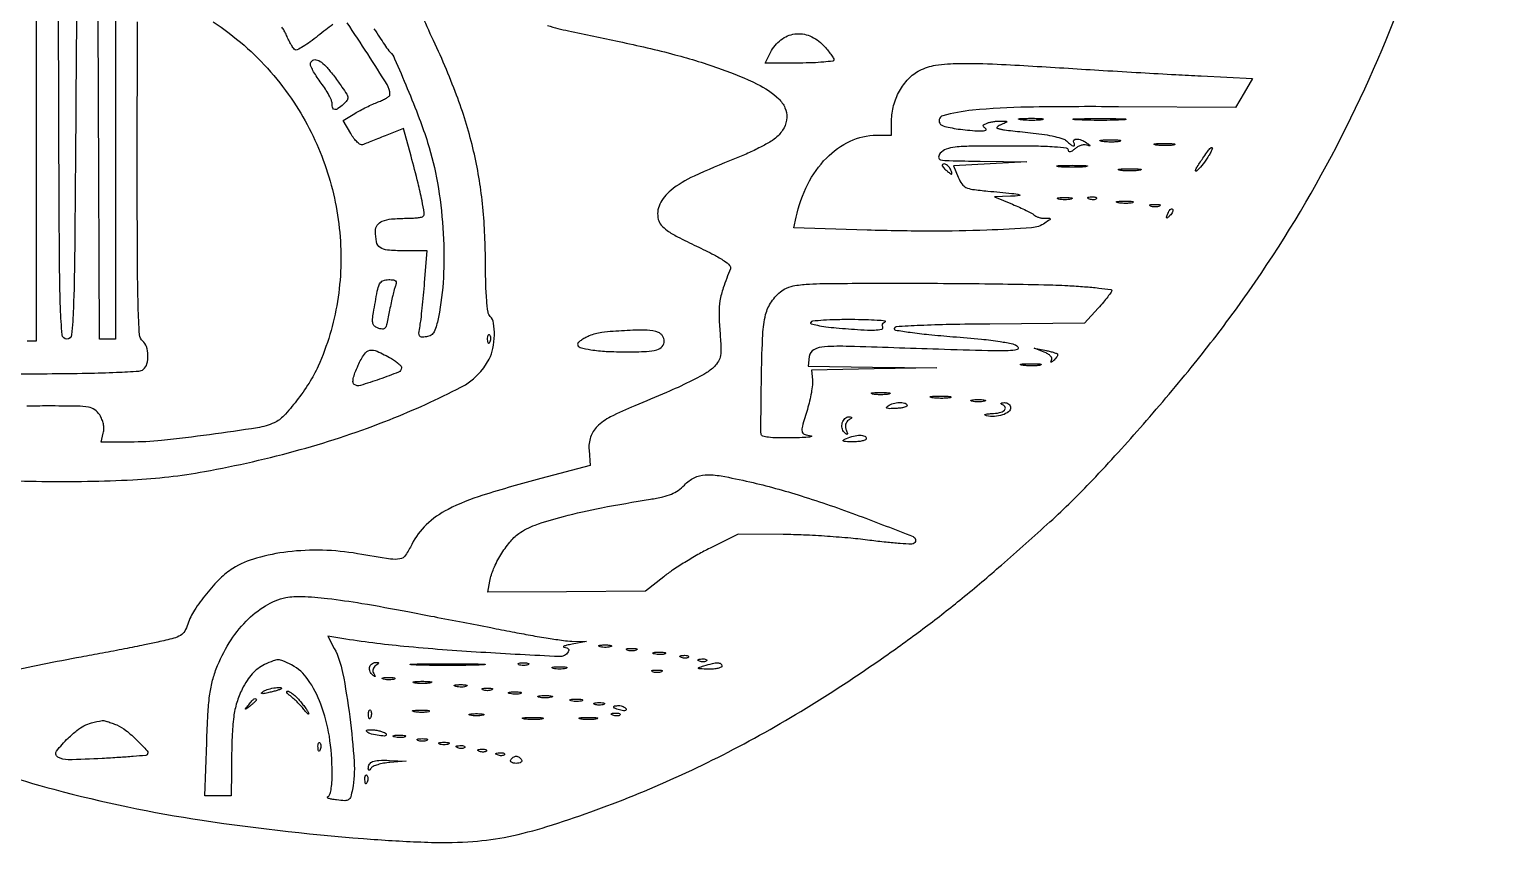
# Model space of a CAD drawing. Extents: x 110 to 904, y 124 to 925.
# Drawn here: x 500.1 to 904.5, y 123.6 to 355.4 of the extents above; entities that cross this region are included whole.
import ezdxf

# ---------------------------------------------------------------- set-up
doc = ezdxf.new("R2010")
doc.units = 0

msp = doc.modelspace()

# ---------------------------------------------------------------- linework, layer by layer
for points in [[(486.890229, 518.986716, -0.000161), (487.016943, 614.68192, -0.000268), (487.192998, 695.313008, -0.000004), (487.392619, 768.47668, -0.198201)], [(523.742409, 769.272477, -0.000007), (523.894203, 696.025807, -0.000343)], [(513.5, 402.5), (513, 336, -0.000403), (512.635962, 292.274538, -0.007111), (512.305451, 278.125, -0.013874), (511.819907, 270.702448, -0.38721), (510.5, 269.5, -0.387958), (509.184215, 270.701828, -0.014103), (508.72528, 278.063392, -0.007142), (508.447227, 292.124334, -0.000402), (508.242862, 335.75), (507.985724, 402)], [(475.844552, 154.927104, 0.026538), (506.905009, 144.806285, 0.028279), (548.017173, 136.241542, 0.019043), (595.682195, 130.940205, 0.010307), (611.522154, 130.114641, 0.026398), (622.998395, 130.359394, 0.032443), (632.910756, 131.745864, 0.024885), (643.5, 134.490341, 0.020257), (667.605802, 143.122426, 0.020512), (690.831302, 153.644871, 0.019833), (713.823169, 166.387251, 0.016485), (737.232251, 181.680659, 0.008142), (748.399772, 189.788033, 0.009945), (758.564491, 197.74426, 0.008698), (769.428921, 206.921376, 0.00433), (782.885656, 218.902618, 0.019487), (794.660844, 230.437477, 0.00957), (808.773745, 245.968425, 0.009468), (822.869028, 262.719129, 0.013373), (834.730436, 278.19818, 0.033179), (859.4569, 317.57036, 0.030997), (879.390715, 360.754359, 0.030793)], [(477.981428, 231.314121, 0.016142), (503.547229, 230.112689, 0.016156), (528.788668, 230.55777, 0.0322), (548.632232, 232.836169, 0.02314), (575.146063, 238.903585, 0.026269), (599.862012, 247.19753, 0.024991), (619.698642, 256.205372, 0.155566), (627.4987, 263.997486, 0.069315), (628.543354, 266.961608, 0.044411), (628.950681, 270.594093, 0.044482), (628.729413, 273.941752, 0.158942), (627.769769, 275.830231, -0.163508), (627.180869, 277.015122, -0.01431), (626.812432, 280.397991, -0.013836), (626.559484, 285.239694, -0.004713), (626.453161, 292.280231, 0.026194), (625.538888, 308.011903, 0.032071), (622.981581, 322.51384, 0.03057), (618.466953, 337.119305, 0.020566), (611.633059, 353.191655, -0.01478), (608.318131, 360.744073, -0.045528)], [(489.723472, 259.910352, 0.001512), (505.007111, 259.948211, 0.002902), (516.082839, 260.073436, 0.007124), (524.221027, 260.328712, 0.004089), (530.430332, 260.662993, 0.159011), (531.700511, 261.166409, 0.155797), (532.675359, 262.690784, 0.071483), (532.954068, 265.059337, 0.070849), (532.552856, 267.438674, 0.14336), (531.5, 269, -0.207634), (530.612752, 270.752643, -0.007239), (530.264185, 278.546043, -0.006678), (530.047811, 291.375192, -0.000877), (530, 318.622445, -0.001003), (530.077751, 357.372875, -0.060564)], [(643.7008, 356.388108, 0.020269), (649.471145, 354.90134, 0.001998), (663.5, 351.945756, -0.013341), (678.981335, 348.315583, -0.021971), (691.819814, 344.330938, -0.025612), (701.739992, 340.182411, -0.077694), (707.75, 336.049728, -0.099821), (709.456294, 333.630917, -0.116231), (709.96989, 330.87047, -0.110544), (709.200406, 328.064649, -0.083717), (707.25, 325.524961, -0.054955), (705.622435, 324.315575, -0.013119), (702.664062, 322.687822, -0.013329), (699.147229, 320.988481, -0.012827), (695.5, 319.455863, 0.015262), (684.268199, 314.671619, 0.059418), (677.846276, 310.717516, 0.113952), (674.784299, 306.878539, 0.174813), (674.363057, 302.689601, 0.116208), (675.184828, 301.100597, 0.062993), (676.823729, 299.615165, 0.03394), (679.710046, 297.874635, 0.007166), (684.983516, 295.258895, -0.006961), (689.817771, 292.863476, -0.029007), (692.618786, 291.214896, -0.05024), (694.138012, 289.960097, -0.298779), (694.332, 289, 0.012127), (692.362663, 283.720883, 0.041341), (691.455158, 280.169251, 0.045305), (691.186629, 276.687927, 0.016776), (691.418433, 271.771597, -0.007563), (691.717638, 267.212769, -0.050321), (691.603632, 264.941188, -0.094445), (691.059615, 263.398545, -0.064597), (689.922847, 261.922847, -0.066236), (687.504311, 260.072333, -0.015591), (683.001223, 257.672399, -0.012482), (676.647538, 254.731363, -0.005026), (667.8323, 251.019871, 0.019821), (661.142978, 247.967462, 0.075669), (657.418977, 245.315735, 0.121961), (655.601782, 242.405939, 0.098996), (655.166877, 238.742861), (655.5, 234.544296), (641.790982, 230.9094, 0.010935), (625.72229, 226.270461, 0.042389), (616.132796, 222.354969, 0.070285), (610.078619, 218.099066, 0.091983), (606.078216, 212.661573, -0.038157), (604.319286, 209.63962, -0.202019), (602.739989, 208.630169, -0.081125), (600.180764, 208.609284, -0.003327), (591.066341, 210.083807, 0.035104), (581.340639, 211.028828, 0.036283), (571.686762, 210.585874, 0.038997), (563.051393, 208.868263, 0.069933), (556.444692, 205.965818, 0.057217), (552.972139, 203.226615, 0.027277), (549.155846, 198.996913, 0.02721), (545.853161, 194.420393, 0.063067), (544.034319, 190.603987, -0.050532), (543.133939, 188.586449, -0.127813), (542.018352, 187.447368, -0.072327), (540.10722, 186.64573, -0.008941), (535.702056, 185.591582, -0.004475), (531.997248, 184.809479, -0.00145), (526.503104, 183.717477, -0.001445), (520.388148, 182.538851, -0.001625), (514.5, 181.441392, 0.00944), (493.097064, 177.105026, 0.032478)], [(551.067712, 357.413123, -0.032864), (559.590625, 350.917644, -0.033996), (566.949835, 343.566004, -0.032815), (573.339583, 335.201412, -0.061977), (581.966906, 317.916121, -0.061861), (586.10201, 299.032648, -0.06264), (585.469412, 279.930508, -0.066618), (580.094089, 262, -0.034973), (577.592031, 257.356403, -0.023923), (574.149298, 252.451242, -0.022489), (570.59064, 248.267008, -0.097187), (567.961183, 246.360765, -0.069985), (563.303908, 244.951822, -0.005124), (550.036447, 243.030944, -0.007552), (536.744317, 241.449337, -0.025838), (528.054813, 241), (519.961896, 241), (520.591184, 243.507285, 0.060067), (520.745035, 244.722682, 0.051067), (520.620848, 246.010709, 0.049061), (520.228274, 247.297056, 0.046481), (519.587184, 248.507285, 0.093033), (518.202147, 249.94836, 0.112573), (516.475362, 250.669269, 0.039795), (513.42695, 250.949714, 0.003048), (505.176947, 251, 0.005993), (499.419627, 250.930986, 0.015419)], [(584.220252, 356.641426, 0.01203), (582.222714, 355.209901, 0.008649), (580.059902, 353.520329, -0.013532), (577.909108, 351.873705, -0.020659), (575.949952, 350.575995, -0.016186), (574.313867, 349.657935, -0.26403), (573.707868, 349.680547, -0.104407), (573.270347, 350.097754, -0.017444), (572.644271, 351.082702, -0.018457), (571.98138, 352.312366, -0.015435), (571.367702, 353.66239, 0.029993), (570.731577, 354.960174, 0.054977), (570.042712, 355.913838, 0.081036)], [(595.586789, 355.5, 0.002322), (597.123076, 353.164832, 0.003353), (598.50481, 351.115625, 0.001756), (599.692164, 349.392938, 0.054025), (600.033287, 349, -0.103907), (601.318648, 347.183465, -0.00342), (604.81182, 338.96469, -0.007301), (608.149147, 330.619967, -0.015164), (610.457558, 324, -0.033521), (613.171248, 312.82267, -0.025582), (614.67886, 300.320413, -0.025819), (614.892793, 287.90418, -0.037346), (613.698898, 277, -0.010088), (612.942292, 273.340657, -0.064664), (612.289236, 271.56928, -0.133879), (611.424023, 270.637803, -0.104205), (610.119444, 270.16392, -0.037801), (608.762685, 270.075333, -0.262497), (608.207448, 270.396031, -0.164978), (608.046622, 271.163372, -0.01434), (608.347115, 273.16392, 0.014743), (608.621134, 274.998282, 0.003441), (608.968642, 278.090339, 0.003546), (609.31894, 281.655397, 0.003472), (609.621269, 285.25), (610.296042, 294), (603.75501, 294, -0.019211), (599.299966, 294.171238, -0.135076), (597.276184, 294.89936, -0.19409), (596.289642, 296.426735, -0.047556), (596, 299.465156, -0.153893), (596.515148, 301.099241, -0.143656), (597.886677, 302.196278, -0.07656), (600.411681, 302.804768, -0.02008), (604.583333, 302.986345, 0.01244), (606.187397, 303.031628, 0.016958), (607.628543, 303.157344, 0.013835), (608.801095, 303.332872, 0.153472), (609.21596, 303.549294, 0.239926), (609.513974, 304.465588, 0.010537), (608.903228, 307.86869, 0.012059), (607.798738, 312.744418, 0.003511), (605.864523, 320.197781), (603.80908, 327.895562), (598.65454, 325.842071, 0.00008), (596.598944, 325.02277, 0.0001), (594.685737, 324.259423, 0.000081), (593.078985, 323.617674, 0.000747), (592.382012, 323.337959, -0.246696), (591.813465, 323.395341, -0.046376), (590.97157, 324.071991, -0.040046), (590.041493, 325.130179, -0.026997), (589.15045, 326.46958), (587.036875, 330.051822), (590.268437, 332.035969, -0.014573), (591.741804, 332.882499, -0.009216), (593.505416, 333.787079, -0.009254), (595.272552, 334.612514, -0.016817), (596.75, 335.210946, 0.021952), (597.994865, 335.730113, 0.031254), (599.045313, 336.306021, 0.031982), (599.809047, 336.860453, 0.223337), (600, 337.26663, 0.138633), (599.224414, 340.010138, 0.006038), (593.852861, 348.519266, 0.004094), (588.14811, 357.163093, 0.25919)]]:
    msp.add_lwpolyline(points, format="xyb")
for points in [[(524.031732, 519.383904), (523.997941, 269.5), (521.74897, 269.5), (519.5, 269.5), (519.242891, 336.315736), (518.985782, 403.131473)], [(502, 402), (502, 335.5), (502, 269), (499.5, 269)]]:
    msp.add_lwpolyline(points)
for points in [[(720.09879, 350.894245, -0.0133), (721.209903, 349.6395, -0.017666), (722.14777, 348.438121, -0.015077), (722.851566, 347.403524, -0.142759), (723, 346.894245, -0.377593), (722.685617, 346.5373, -0.008257), (720.201831, 346.262684, -0.014596), (717.126649, 346.064329, -0.008806), (713.47432, 346), (703.94864, 346), (705.474298, 348.950298, -0.107211), (708.355928, 352.435683, -0.134346), (712.205595, 354.05986, -0.133601), (716.36231, 353.501701, -0.10547)], [(582.593666, 344.75, -0.01), (583.492914, 343.665165, -0.004788), (584.606169, 342.238295, -0.004744), (585.740385, 340.725974, -0.006747), (586.717263, 339.35909, -0.012097), (588.023823, 337.377068, -0.119039), (588.337694, 336.435176, -0.191195), (588.102802, 335.656946, -0.04109), (587.120543, 334.60909, -0.024379), (585.600614, 333.362754, -0.172376), (584.70148, 333.087897, -0.319486), (584.162988, 333.508591, -0.068413), (583.97218, 334.75, 0.096611), (583.7772, 335.671478, 0.021233), (583.079454, 337.139828, 0.021339), (582.111959, 338.795876, 0.019085), (580.97218, 340.428139, -0.014878), (579.834179, 342.029001, -0.018274), (578.873078, 343.590684, -0.016926), (578.167613, 344.941484, -0.112331), (578, 345.678139, -0.222241), (578.456604, 346.654672, -0.227668), (579.491538, 346.917107, -0.112439), (581.012284, 346.231953, -0.052906)], [(788, 344.553244, 0.000856), (797.659975, 343.951752, 0.000682), (808.083929, 343.334882, 0.000689), (817.74155, 342.78994, 0.001738), (824.775079, 342.427307), (839.050157, 341.74105), (836.674272, 337.717959), (834.298387, 333.694869), (801.899194, 333.8938, 0.005167), (776.708756, 333.788172, 0.021073), (761.427309, 332.921304, 0.042878), (753.221745, 331.389888, 0.57455), (752.593778, 329.006222, 0.130389), (753.316326, 328.586662, 0.014384), (755.192149, 328.13159, 0.016772), (757.49867, 327.722127, 0.012826), (760.043778, 327.424268, 0.008362), (762.77539, 327.221408, 0.031641), (764.488331, 327.231441, 0.120632), (765.155121, 327.44446, 0.538852), (765.166154, 327.778882, -0.036903), (764.537829, 328.296472, -0.25926), (764.4246, 328.661717, -0.224465), (764.672141, 328.988461, -0.028616), (765.497942, 329.360837, -0.036147), (766.291208, 329.601143, -0.018646), (767.311208, 329.791599, -0.018435), (768.379964, 329.910118, -0.026502), (769.331787, 329.929715, -0.003243), (770.790016, 329.872975, -0.349924), (770.929091, 329.751343, -0.345627), (770.842144, 329.586972, -0.003209), (769.5, 329, 0.020451), (768.781723, 328.655904, 0.053355), (768.307812, 328.335663, 0.155025), (768.159253, 328.099927, 0.414214), (768.25, 327.945285, 0.001574), (768.591433, 327.857529, 0.000927), (769, 327.754694, 0.000927), (769.408588, 327.653464, 0.001586), (769.75, 327.570696, 0.029655), (770.292677, 327.474536, 0.000904), (772.560752, 327.214217, 0.001781), (775.2356, 326.921753, 0.00123), (778.265328, 326.60894, -0.014346), (781.395174, 326.202577, -0.019254), (784.20033, 325.644728, -0.018356), (786.449436, 325.018599, -0.119863), (787.443899, 324.413244, 0.032695), (788.559816, 323.434448, 0.114578), (789.424851, 323.04138, 0.489528), (789.71984, 323.296025, 0.126105), (789.5, 324, -0.322564), (789.545515, 324.644716, -0.229503), (790.229618, 324.954388, -0.08878), (791.592949, 324.673458, -0.058877), (793, 323.908556, -0.002789), (793.924278, 323.247132, -0.240506), (794, 323.098815, -0.495844), (793.911619, 323.031605, -0.004579), (793, 323.293381, 0.101682), (792.298552, 323.353941, 0.051035), (791.426562, 323.160295, 0.047698), (790.530625, 322.764662, 0.051416), (789.75, 322.214525, -0.026335), (788.99963, 321.627355, -0.101151), (788.458774, 321.39247, -0.261719), (788.139773, 321.4925, -0.191018), (788, 321.845012, 0.380558), (787.48885, 322.419332, 0.011951), (784.103854, 322.732859, 0.013441), (779.083041, 322.941736, 0.003675), (771.154988, 323, 0.002542), (760.964882, 322.948185, 0.024163), (756.61443, 322.693455, 0.061624), (754.154716, 322.117802, 0.121149), (752.5, 321, 0.171321), (752.039481, 319.899174, 0.374202), (752.558728, 319.229128, 0.043275), (754.962507, 318.96636, 0.001805), (763.595012, 318.804254), (776.5, 318.608508), (766.331598, 318.054254), (756.163196, 317.5), (757.496003, 314.33876, 0.049737), (758.499201, 312.495357, 0.135123), (759.622418, 311.540807, 0.076563), (761.45327, 311.008482, 0.009111), (765.664405, 310.535267, -0.001723), (772.362865, 309.882608, -0.03125), (774.48322, 309.53378, -0.843122), (774.468798, 309.275187, -0.017941), (772, 309.081651), (767.5, 308.890937), (772.5, 306.875499, -0.008624), (774.484053, 306.035689, -0.010503), (776.310313, 305.178899, -0.009169), (777.810892, 304.401478, -0.069721), (778.45, 303.93003, 0.081183), (778.957833, 303.573001, 0.036899), (779.715049, 303.273196, 0.035284), (780.57846, 303.068582, 0.04056), (781.422506, 303, -0.006494), (782.775108, 302.982431, -0.395923), (782.932977, 302.826273, -0.252684), (782.811633, 302.580203, -0.003896), (781.472506, 301.64454, -0.134397), (777.80815, 300.369412, -0.007142), (765.355404, 299.703798, -0.010505), (750.040701, 299.426456, -0.006675), (732.20539, 299.716349), (711.910779, 300.317295), (712.557749, 303.26293, -0.061367), (715.783243, 312.416657, -0.078507), (720.955827, 319.691937, -0.088993), (727.522212, 324.36516, -0.110701), (734.815724, 326), (739, 326), (739, 330.039838, -0.06623), (739.556232, 334.220689, -0.061268), (741.190148, 338.230756, -0.063196), (743.68266, 341.609946, -0.080998), (746.761021, 343.937568, -0.085966), (751.195625, 345.378938, -0.031966), (757.754712, 345.897117, -0.016785), (768.240026, 345.701656, -0.002923)], [(780.767909, 330.285474, -0.024559), (779.487453, 330.154945, -0.012695), (777.878422, 330.111345, -0.01259), (776.218327, 330.150328, -0.018638), (774.767909, 330.275269, -0.069146), (774.205163, 330.425738, -0.756877), (774.222448, 330.564056, -0.031761), (775.352754, 330.662864, -0.005499), (777.5, 330.690131, -0.005888), (779.655786, 330.668409, -0.025342), (780.934948, 330.575472, -0.556092), (781.000181, 330.434198, -0.212532)], [(803.291588, 330.260682, -0.009156), (800.425385, 330.14988, -0.005021), (796.911868, 330.11374, -0.005002), (793.342947, 330.148573, -0.00796), (790.291588, 330.257502, -0.039068), (789.304715, 330.386221, -0.875674), (789.313779, 330.506173, -0.011964), (791.842228, 330.589703, -0.002213), (796.5, 330.61146, -0.002293), (801.166435, 330.591202, -0.010669), (803.857529, 330.509731, -0.808064), (803.877154, 330.38806, -0.078783)], [(802.26375, 324.296069, -0.031163), (801.209518, 324.160023, -0.015827), (799.872547, 324.114038, -0.015659), (798.485188, 324.153707, -0.022548), (797.26375, 324.282419, -0.075924), (796.761725, 324.438612, -0.720633), (796.780601, 324.581582, -0.040183), (797.711719, 324.684722, -0.006817), (799.5, 324.713986, -0.00738), (801.29708, 324.692368, -0.030832), (802.374351, 324.596853, -0.49082), (802.455688, 324.450815, -0.248898)], [(817.26375, 323.296069, -0.031163), (816.209518, 323.160023, -0.015827), (814.872547, 323.114038, -0.015659), (813.485188, 323.153707, -0.022548), (812.26375, 323.282419, -0.075924), (811.761725, 323.438612, -0.720633), (811.780601, 323.581582, -0.040183), (812.711719, 323.684722, -0.006817), (814.5, 323.713986, -0.00738), (816.29708, 323.692368, -0.030832), (817.374351, 323.596853, -0.49082), (817.455688, 323.450815, -0.248898)], [(826.040997, 319.057575, -0.017616), (824.600071, 317.177799, -0.056612), (823.468062, 316.083503, -0.730513), (823.233815, 316.245994, -0.06726), (823.70031, 317.258311, -0.00482), (825.478054, 319.996911, -0.019934), (826.632966, 321.596725, -0.027978), (827.436143, 322.510484, -0.416669), (827.821236, 322.512097, -0.306844), (827.878169, 322.215987, -0.017587), (827.462032, 321.333591, -0.021904), (826.846813, 320.258198, -0.013834)], [(753, 317.622445, 0.172995), (753.07509, 317.411909, 0.015689), (753.44735, 316.984529, 0.018888), (753.939562, 316.492636, 0.013646), (754.522892, 315.981001, 0.008807), (755.382614, 315.292701, 0.27071), (755.644403, 315.258808, 0.389672), (755.735322, 315.458284, 0.012731), (755.415903, 316.358556, 0.091143), (754.856754, 317.274265, 0.089947), (754.00624, 317.936277, 0.178047), (753.321922, 318.025462, 0.350363)], [(792.75, 317.271532, -0.016375), (791.042668, 317.149287, -0.009683), (789, 317.109723, -0.009683), (786.957332, 317.149287, -0.016375), (785.25, 317.271532, -0.095407), (784.778855, 317.41442, -0.741699), (784.804688, 317.548567, -0.021699), (786.311593, 317.640349, -0.00436), (789, 317.663794, -0.00436), (791.688407, 317.640349, -0.021699), (793.195312, 317.548567, -0.741699), (793.221145, 317.41442, -0.095407)], [(807.75, 316.283746, -0.023547), (806.497782, 316.153981, -0.014044), (805, 316.111902, -0.014044), (803.502218, 316.153981, -0.023547), (802.25, 316.283746, -0.124239), (801.887591, 316.435926, -0.664672), (801.923437, 316.577962, -0.03126), (803.02938, 316.675363, -0.006336), (805, 316.700336, -0.006336), (806.97062, 316.675363, -0.03126), (808.076563, 316.577962, -0.664672), (808.112409, 316.435926, -0.124239)], [(788.75, 308.310674, -0.039571), (787.952734, 308.168469, -0.024357), (787, 308.122029, -0.024357), (786.047266, 308.168469, -0.039571), (785.25, 308.310674, -0.161593), (784.99086, 308.478988, -0.542911), (785.042188, 308.633659, -0.052887), (785.748017, 308.740287, -0.011065), (787, 308.767997, -0.011065), (788.251983, 308.740287, -0.052887), (788.957812, 308.633659, -0.542911), (789.00914, 308.478988, -0.161593)], [(795.729167, 308.395833, -0.126455), (795.402231, 308.202593, -0.060344), (794.916927, 308.123424, -0.05415), (794.359369, 308.160852, -0.051402), (793.8125, 308.316886, -0.054073), (793.395823, 308.538436, -0.470617), (793.37858, 308.720685, -0.168741), (793.670344, 308.862007, -0.018894), (794.416667, 308.921053, -0.028489), (795.112848, 308.910055, -0.077125), (795.592839, 308.799335, -0.208169), (795.77538, 308.614691, -0.296942)], [(805.761659, 307.31292, -0.041951), (804.934218, 307.169017, -0.020826), (803.869594, 307.119272, -0.020511), (802.754739, 307.159391, -0.028254), (801.761659, 307.292739, -0.082665), (801.319562, 307.45659, -0.67161), (801.339362, 307.605813, -0.053901), (802.071102, 307.715166, -0.008901), (803.5, 307.747817, -0.009782), (804.938425, 307.726931, -0.038992), (805.814362, 307.62839, -0.417468), (805.916221, 307.476221, -0.285845)], [(813.25, 306.337719, -0.057986), (812.679992, 306.181385, -0.037979), (812, 306.12966, -0.037979), (811.320008, 306.181385, -0.057986), (810.75, 306.337719, -0.174857), (810.540618, 306.525001, -0.447206), (810.601562, 306.693942, -0.078554), (811.10856, 306.810911, -0.017491), (812, 306.842105, -0.017491), (812.89144, 306.810911, -0.078554), (813.398438, 306.693942, -0.447206), (813.459382, 306.525001, -0.174857)], [(816.124088, 303.733333, -0.011214), (815.463552, 303.106486, -0.400052), (815.270328, 303.111181, -0.286372), (815.21821, 303.336218, -0.008399), (815.564293, 304.293128, -0.036269), (815.866277, 304.940734, -0.070189), (816.210949, 305.395085, -0.120343), (816.538684, 305.59249, -0.278911), (816.806872, 305.526461, -0.20742), (816.927901, 305.220211, -0.082976), (816.837219, 304.768815, -0.063152), (816.558688, 304.246577, -0.043285)], [(601.537843, 284.25, 0.026814), (601.218089, 283.268974, 0.006043), (600.78481, 281.567717, 0.006247), (600.332493, 279.589651, 0.006019), (599.923792, 277.576271, -0.005255), (599.15117, 273.740049, -0.097037), (598.667638, 272.605006, -0.280255), (597.942073, 272.273899, -0.062088), (596.558034, 272.616104, -0.099435), (595.740174, 273.134146, -0.139409), (595.304814, 273.875623, -0.085113), (595.208558, 275.017868, -0.021036), (595.449105, 276.889642, -0.004159), (596.516005, 282.813352, -0.062289), (597.157221, 284.808702, -0.190092), (598.083135, 285.688289, -0.096307), (599.686444, 286, -0.028815), (600.95467, 285.926853, -0.161899), (601.561863, 285.643783, -0.235603), (601.752048, 285.124029, -0.064265)], [(787.842998, 284.346324, -0.005517), (792.504318, 284.04407, -0.009137), (796.428881, 283.673836, -0.00332), (799.731908, 283.279006, -0.377884), (800, 282.974932, -0.157338), (799.856414, 282.529929, -0.007301), (798.898438, 281.240141, -0.011498), (797.686762, 279.730797, -0.007946), (796.25, 278.077115), (792.5, 273.897013), (766.250167, 273.698506, 0.002791), (755.138494, 273.552456, 0.006618), (746.871967, 273.288168, 0.00227), (740.309363, 272.961496, 0.329), (739.750167, 272.5, 0.439066), (740.056783, 272.034356, 0.005111), (744.116736, 271.417368, 0.010529), (749.293773, 270.795564, 0.004966), (756, 270.200201, -0.004427), (763.882131, 269.509003, -0.014473), (769.074917, 268.855094, -0.017379), (772.582915, 268.184197, -0.141199), (774, 267.402178, -0.582348), (773.788051, 266.632421, -0.053921), (771.328549, 266.286593, -0.014996), (765.688995, 266.275516, -0.001447), (752, 266.698932, 0.000838), (727.221958, 267.495578, 0.02121), (720.449579, 267.414656, 0.106304), (717.458728, 266.599223, 0.249558), (716.183578, 264.75), (715.867155, 262), (733.683578, 261.775221), (751.5, 261.550442), (734.177143, 261.251294), (716.854287, 260.952147), (717.092021, 258.226073, -0.049842), (717.074243, 256.816762, -0.015246), (716.770863, 254.705281, -0.015095), (716.284708, 252.347969, -0.015967), (715.664877, 250.068499, 0.005069), (714.286505, 245.403422, 0.10632), (714.192273, 243.962654, 0.278468), (714.824792, 243.19582, 0.046927), (716.75, 242.716254, -0.70639), (716.782708, 242.546597, -0.107567), (716.26875, 242.378024, -0.01598), (714.250741, 242.23518, -0.005138), (711.25, 242.149832, -0.008073), (707.345087, 242.141968, -0.029045), (704.86162, 242.321599, -0.045638), (703.332801, 242.66587, -0.29328), (702.853118, 243.25, -0.030275), (702.801123, 244.170286, -0.000651), (702.825489, 248.685937, -0.001495), (702.876691, 253.969882, -0.001008), (702.965323, 260, -0.007807), (703.314951, 270.811477, -0.048492), (704.114967, 276.295906, -0.092082), (705.726113, 279.851973, -0.073942), (708.614879, 282.911704, -0.112826), (711.209997, 284.139192, -0.039341), (715.328705, 284.713184, -0.013902), (722.926912, 284.956606, -0.001056), (743.477857, 285, -0.001815), (756.700319, 284.951998, -0.001868), (769.795975, 284.807983, -0.001805), (781.149155, 284.599708, -0.007941)], [(655.25, 270.415558, 0.021041), (654.005187, 269.807574, 0.029536), (652.954687, 269.15558, 0.029496), (652.187815, 268.543647, 0.212705), (652, 268.122132, 0.336957), (652.681079, 267.226249, 0.028841), (655.681895, 266.576929, 0.026546), (659.95941, 266.137588, 0.012318), (665.543213, 266, 0.01044), (671.06839, 266.115382, 0.059478), (673.963408, 266.584288, 0.142648), (675.436576, 267.513596, 0.183167), (676, 269, 0.080678), (675.881741, 269.728135, 0.065608), (675.53535, 270.439681, 0.066549), (675.022921, 271.027513, 0.088861), (674.418213, 271.393011, 0.089742), (671.237408, 271.996182, 0.014838), (664.971225, 271.862847, 0.015675), (658.707102, 271.34616, 0.074793)], [(716.589115, 274.144192, 0.497633), (716.731331, 273.777452, 0.017233), (718.454171, 273.350546, 0.019993), (720.795096, 272.952425, 0.011037), (723.680976, 272.644192, 0.004415), (730.444763, 272.132548, 0.021922), (734.256112, 272.045506, 0.047196), (736.281715, 272.280153, 0.518935), (736.552786, 272.91459, -0.131107), (736.435807, 273.302558, -0.121773), (736.522598, 273.709292, -0.105417), (736.806545, 274.073164, -0.07888), (737.243769, 274.335642, 0.784354), (737.214639, 274.53841, 0.008971), (734.990506, 274.716523, 0.009119), (731.825617, 274.855016, 0.004528), (727.809017, 274.921053, 0.007517), (723.673288, 274.88942, 0.011612), (720.10314, 274.725416, 0.00606), (717.136598, 274.483857, 0.23516)], [(627.683114, 268.8125, -0.054073), (627.461564, 268.395823, -0.470617), (627.279315, 268.37858, -0.168741), (627.137993, 268.670344, -0.018894), (627.078947, 269.416667, -0.028489), (627.089945, 270.112848, -0.077125), (627.200665, 270.592839, -0.208169), (627.385309, 270.77538, -0.296942), (627.604167, 270.729167, -0.126455), (627.797407, 270.402231, -0.060344), (627.876576, 269.916927, -0.05415), (627.839148, 269.359369, -0.051402)], [(784.931284, 265.40205, -0.25868), (785.004221, 265.147574, -0.066349), (784.848074, 264.732269, -0.050561), (784.514515, 264.237488, -0.032236), (784.036629, 263.733333, -0.009353), (783.444787, 263.204765, -0.153463), (783.203791, 263.101242, -0.571715), (783.13074, 263.200752, -0.026385), (783.359526, 263.66459, 0.207864), (783.414995, 264.211383, 0.110849), (783.065262, 264.808842, 0.073149), (782.324513, 265.400994, 0.037844), (781.256231, 265.920572), (778.5, 267.011964), (781.49795, 266.424698, -0.010391), (782.677891, 266.167993, -0.013624), (783.743146, 265.882048, -0.011138), (784.612201, 265.601974, -0.113321)], [(600.404028, 264.145088, -0.024569), (601.510534, 263.444347, -0.033047), (602.432771, 262.698967, -0.034778), (603.082964, 262.008627, -0.193346), (603.232389, 261.532248, -0.285646), (602.393932, 260.393091, -0.010425), (597.138785, 258.42121, -0.011726), (591.840557, 256.696715, -0.214396), (590.12436, 256.923142, -0.244324), (589.78158, 257.497636, -0.065045), (589.859881, 258.595451, -0.041888), (590.321642, 260.172507, -0.015654), (591.220245, 262.298667, -0.035026), (592.918261, 265.398023, -0.203014), (594.425647, 266.42705, -0.159857), (596.438427, 266.18716, -0.019942)], [(780.26375, 262.296069, -0.031163), (779.209518, 262.160023, -0.015827), (777.872547, 262.114038, -0.015659), (776.485188, 262.153707, -0.022548), (775.26375, 262.282419, -0.075924), (774.761725, 262.438612, -0.720633), (774.780601, 262.581582, -0.040183), (775.711719, 262.684722, -0.006817), (777.5, 262.713986, -0.00738), (779.29708, 262.692368, -0.030832), (780.374351, 262.596853, -0.49082), (780.455688, 262.450815, -0.248898)], [(738.25, 254.294267, -0.029693), (737.225293, 254.159351, -0.017887), (736, 254.115502, -0.017887), (734.774707, 254.159351, -0.029693), (733.75, 254.294267, -0.142433), (733.439977, 254.453014, -0.611425), (733.482813, 254.600334, -0.039503), (734.38851, 254.701569, -0.008087), (736, 254.727636, -0.008087), (737.61149, 254.701569, -0.039503), (738.517187, 254.600334, -0.611425), (738.560023, 254.453014, -0.142433)], [(743.33994, 251.25, -0.421776), (743.262867, 250.948252, -0.058085), (742.600713, 250.663282, -0.039009), (741.536021, 250.433687, -0.020202), (740.180311, 250.305853, -0.01082), (738.515654, 250.252604, -0.085145), (737.755135, 250.374979, -0.473016), (737.653184, 250.647721, -0.120813), (738.031355, 251.04054, -0.070911), (739.471365, 251.687669, -0.060405), (741.116842, 251.953384, -0.067149), (742.555465, 251.816794, -0.201107)], [(755.26375, 253.296069, -0.031163), (754.209518, 253.160023, -0.015827), (752.872547, 253.114038, -0.015659), (751.485188, 253.153707, -0.022548), (750.26375, 253.282419, -0.075924), (749.761725, 253.438612, -0.720633), (749.780601, 253.581582, -0.040183), (750.711719, 253.684722, -0.006817), (752.5, 253.713986, -0.00738), (754.29708, 253.692368, -0.030832), (755.374351, 253.596853, -0.49082), (755.455688, 253.450815, -0.248898)], [(764.75, 252.310674, -0.039571), (763.952734, 252.168469, -0.024357), (763, 252.122029, -0.024357), (762.047266, 252.168469, -0.039571), (761.25, 252.310674, -0.161593), (760.99086, 252.478988, -0.542911), (761.042188, 252.633659, -0.052887), (761.748017, 252.740287, -0.011065), (763, 252.767997, -0.011065), (764.251983, 252.740287, -0.052887), (764.957812, 252.633659, -0.542911), (765.00914, 252.478988, -0.161593)], [(772, 250.519052, -0.239898), (771.428491, 249.396451, -0.076966), (769.714916, 248.514393, -0.06618), (767.476783, 248.084929, -0.077716), (765.329095, 248.295442, -0.087477), (764.905711, 248.488251, -0.589896), (764.923089, 248.666922, -0.08093), (765.498338, 248.811611, -0.012143), (766.690983, 248.883999, 0.044554), (768.865964, 249.158151, 0.115559), (770.283232, 249.83324, 0.335938), (770.48277, 250.621335, 0.199423), (769.756231, 251.335642, -0.04958), (769.348598, 251.549057, -0.449603), (769.323011, 251.725065, -0.187944), (769.576253, 251.862938, -0.020483), (770.25, 251.921053, -0.0838), (770.91829, 251.839028, -0.096826), (771.485937, 251.541781, -0.105651), (771.864981, 251.077661, -0.119138)], [(727.104283, 247.085612, 0.09356), (726.574807, 246.591317, 0.096739), (726.269614, 245.94354, 0.088471), (726.215341, 245.179685, 0.064679), (726.413528, 244.350925, -0.00892), (726.758309, 243.394741, -0.244225), (726.719337, 243.138337, -0.441204), (726.531495, 243.117619, -0.015083), (725.926463, 243.682783, -0.150772), (725.282263, 244.890526, -0.121215), (725.356991, 246.367837, -0.13278), (726.089681, 247.547451, -0.193077), (727.218615, 247.984687, -0.033956), (727.790791, 247.93891, -0.408008), (727.912167, 247.778682, -0.20765), (727.766789, 247.533923, -0.01522)], [(732, 242, -0.291226), (731.75704, 241.618245, -0.048593), (730.898438, 241.314396, -0.040272), (729.687087, 241.115772, -0.025196), (728.25, 241.070285, -0.0061), (726.254037, 241.132062, -0.111763), (725.645286, 241.297752, -0.581805), (725.637905, 241.555901, -0.034928), (726.5, 242, -0.039972), (728.490585, 242.672841, -0.061591), (730.292084, 242.895598, -0.093165), (731.549343, 242.659282, -0.30912)], [(699.711275, 229.9758, -0.019603), (713.964696, 226.098939, -0.013112), (729.95237, 220.605001, -0.00557), (744.956815, 214.813664, -0.554234), (745.291753, 212.963833, -0.198336), (744.623002, 212.72263, -0.005055), (741.354452, 212.904368, -0.010025), (737.464549, 213.23857, -0.006582), (733, 213.772005, 0.010346), (727.695862, 214.365299, 0.005744), (721.20625, 214.880442, 0.005726), (714.621013, 215.251415, 0.009204), (709, 215.399925), (696.5, 215.5), (688.699876, 211.606083, 0.012851), (685.344627, 209.821957, 0.00939), (681.709728, 207.676567, 0.009499), (678.340144, 205.512131, 0.020616), (675.856995, 203.697063), (670.814239, 199.681961), (648.975812, 199.559442), (627.137385, 199.436924), (627.689799, 202.468462, -0.057733), (628.742069, 205.924152, -0.034046), (630.733337, 209.758499, -0.034162), (633.201026, 213.249311, -0.063287), (635.711192, 215.638668, -0.074927), (640.244051, 218.026054, -0.019922), (648.08138, 220.410588, -0.016563), (658.604684, 222.79027, -0.008078), (672.166821, 225.161825, 0.016234), (675.640606, 225.827832, 0.04358), (678.036454, 226.592636, 0.056162), (679.89311, 227.627048, 0.046609), (681.603912, 229.108461, -0.086456), (684.323262, 231.10927, -0.103867), (687.390481, 231.908341, -0.057561), (691.818964, 231.610597, -0.011061)], [(605, 194.028814, -0.000299), (612.223869, 192.642201, -0.000215), (620.298482, 191.083684, -0.000217), (627.987371, 189.592739, -0.000466), (633.909725, 188.43595, 0.004632), (638.960745, 187.492979, 0.00508), (643.875612, 186.673876, 0.00476), (648.090165, 186.05646, 0.025321), (650.409725, 185.858095), (654.5, 185.716189), (650.5, 185, 0.00991), (649.066473, 184.713899, 0.039139), (648.206399, 184.452507, 0.407469), (648.128234, 184.279177, 0.293602), (648.309017, 184.141905, -0.057096), (649.000408, 184.007251, -0.140654), (649.427329, 183.723935, -0.195035), (649.559546, 183.325213, -0.122744), (649.408102, 182.851307, -0.273242), (646.947159, 181.558327, -0.002445), (625.228547, 182.745149, -0.008745), (603.89996, 184.390064, -0.0162), (586.672056, 186.587319), (582.844113, 187.202133), (584.581886, 183.851066, -0.072395), (586.907235, 177.146696, -0.01524), (588.873942, 164.869431, -0.01577), (590.081597, 152.435901, -0.062765), (589.622297, 144.800205, -0.024146), (589.134007, 142.749252, -0.175926), (588.547531, 141.945388, -0.160192), (587.552319, 141.6651, -0.019149), (585.242521, 141.853659, -0.014119), (583.884203, 142.056148, -0.040965), (582.966553, 142.2984, -0.167949), (582.677653, 142.528593, -0.484208), (582.75, 142.735319, 0.223935), (583.3009, 143.272602, 0.04332), (583.683069, 144.649606, 0.032605), (583.925568, 146.678637, 0.013442), (584, 149.446844, 0.038773), (583.218391, 159.51099, 0.051414), (580.878376, 168.387619, 0.060437), (577.292926, 175.254247, 0.123545), (572.765732, 179.249081, 0.016826), (570.374203, 180.385261, 0.09977), (569.027242, 180.673746, 0.100024), (567.67524, 180.41754, 0.016953), (565.265732, 179.339874, 0.044486), (563.389602, 178.206613, 0.048938), (561.807933, 176.790873, 0.044055), (560.406219, 174.965445, 0.026682), (559.067136, 172.590712, 0.041065), (557.577301, 168.838979, 0.041442), (556.726222, 164.90563, 0.024675), (556.281649, 159.423326, 0.005113), (556.075091, 149.75), (556, 143), (552.376249, 143), (548.752499, 143), (549.230063, 157.75, -0.005472), (549.571329, 165.624633, -0.018817), (550.040617, 170.717685, -0.027856), (550.762433, 174.570299, -0.03187), (551.886311, 178.144822, -0.046145), (555.473013, 185.373769, -0.055219), (560.149326, 191.36048, -0.061224), (565.522673, 195.661935, -0.087981), (571.177138, 197.902393, -0.062253), (575.622124, 198.247098, -0.016771), (582.686031, 197.677293, -0.013247), (592.212082, 196.329796, -0.005507)], [(661.269032, 184.344063, -0.06278), (660.671085, 184.185595, -0.030339), (659.880008, 184.127736, -0.029507), (659.036634, 184.167106, -0.037336), (658.269032, 184.307009, -0.087174), (657.883358, 184.48334, -0.597527), (657.900903, 184.643467, -0.080377), (658.431793, 184.764444, -0.012823), (659.5, 184.805051, -0.014395), (660.580113, 184.787295, -0.052471), (661.257153, 184.684921, -0.333666), (661.386009, 184.52287, -0.31318)], [(668.25, 183.337719, -0.057986), (667.679992, 183.181385, -0.037979), (667, 183.12966, -0.037979), (666.320008, 183.181385, -0.057986), (665.75, 183.337719, -0.174857), (665.540618, 183.525001, -0.447206), (665.601562, 183.693942, -0.078554), (666.10856, 183.810911, -0.017491), (667, 183.842105, -0.017491), (667.89144, 183.810911, -0.078554), (668.398438, 183.693942, -0.447206), (668.459382, 183.525001, -0.174857)], [(676.269032, 182.344063, -0.06278), (675.671085, 182.185595, -0.030339), (674.880008, 182.127736, -0.029507), (674.036634, 182.167106, -0.037336), (673.269032, 182.307009, -0.087174), (672.883358, 182.48334, -0.597527), (672.900903, 182.643467, -0.080377), (673.431793, 182.764444, -0.012823), (674.5, 182.805051, -0.014395), (675.580113, 182.787295, -0.052471), (676.257153, 182.684921, -0.333666), (676.386009, 182.52287, -0.31318)], [(596.121885, 179.096491, 0.084441), (595.624449, 178.648549, 0.101734), (595.342073, 178.087735, 0.103987), (595.307213, 177.470894, 0.091885), (595.518589, 176.861803, -0.007094), (595.909938, 176.150694, -0.443662), (595.866377, 176.029945, -0.285821), (595.703852, 176.057403, -0.005334), (595.033837, 176.662868, -0.136655), (594.400989, 177.686618, -0.16358), (594.44863, 178.813652, -0.165926), (595.164773, 179.671888, -0.140771), (596.309017, 179.984687, -0.062466), (596.742976, 179.924583, -0.398269), (596.848863, 179.752023, -0.178934), (596.682951, 179.488428, -0.022578)], [(625.25, 179.254932, -0.005616), (621.039062, 179.152055, -0.003298), (616, 179.118814, -0.003298), (610.960938, 179.152055, -0.005616), (606.75, 179.254932, -0.036136), (605.643372, 179.374801, -0.89753), (605.651563, 179.487983, -0.007432), (609.366187, 179.565241, -0.001483), (616, 179.584916, -0.001483), (622.633813, 179.565241, -0.007432), (626.348437, 179.487983, -0.89753), (626.356628, 179.374801, -0.036136)], [(638.25, 179.337719, -0.057986), (637.679992, 179.181385, -0.037979), (637, 179.12966, -0.037979), (636.320008, 179.181385, -0.057986), (635.75, 179.337719, -0.174857), (635.540618, 179.525001, -0.447206), (635.601562, 179.693942, -0.078554), (636.10856, 179.810911, -0.017491), (637, 179.842105, -0.017491), (637.89144, 179.810911, -0.078554), (638.398438, 179.693942, -0.447206), (638.459382, 179.525001, -0.174857)], [(648.75, 178.310674, -0.039571), (647.952734, 178.168469, -0.024357), (647, 178.122029, -0.024357), (646.047266, 178.168469, -0.039571), (645.25, 178.310674, -0.161593), (644.99086, 178.478988, -0.542911), (645.042188, 178.633659, -0.052887), (645.748017, 178.740287, -0.011065), (647, 178.767997, -0.011065), (648.251983, 178.740287, -0.052887), (648.957812, 178.633659, -0.542911), (649.00914, 178.478988, -0.161593)], [(682.729167, 181.395833, -0.126455), (682.402231, 181.202593, -0.060344), (681.916927, 181.123424, -0.05415), (681.359369, 181.160852, -0.051402), (680.8125, 181.316886, -0.054073), (680.395823, 181.538436, -0.470617), (680.37858, 181.720685, -0.168741), (680.670344, 181.862007, -0.018894), (681.416667, 181.921053, -0.028489), (682.112848, 181.910055, -0.077125), (682.592839, 181.799335, -0.208169), (682.77538, 181.614691, -0.296942)], [(687.729167, 180.395833, -0.126455), (687.402231, 180.202593, -0.060344), (686.916927, 180.123424, -0.05415), (686.359369, 180.160852, -0.051402), (685.8125, 180.316886, -0.054073), (685.395823, 180.538436, -0.470617), (685.37858, 180.720685, -0.168741), (685.670344, 180.862007, -0.018894), (686.416667, 180.921053, -0.028489), (687.112848, 180.910055, -0.077125), (687.592839, 180.799335, -0.208169), (687.77538, 180.614691, -0.296942)], [(692, 179, -0.292899), (691.756638, 178.620204, -0.048902), (690.898438, 178.323031, -0.040386), (689.687112, 178.133885, -0.025191), (688.25, 178.09968, -0.002769), (685.945251, 178.17372, -0.147695), (685.533299, 178.315248, -0.604142), (685.561142, 178.512375, -0.008407), (687, 179, -0.015582), (689.352892, 179.673461, -0.061982), (690.840455, 179.858578, -0.145409), (691.667965, 179.612724, -0.253534)], [(601.269032, 175.344063, -0.06278), (600.671085, 175.185595, -0.030339), (599.880008, 175.127736, -0.029507), (599.036634, 175.167106, -0.037336), (598.269032, 175.307009, -0.087174), (597.883358, 175.48334, -0.597527), (597.900903, 175.643467, -0.080377), (598.431793, 175.764444, -0.012823), (599.5, 175.805051, -0.014395), (600.580113, 175.787295, -0.052471), (601.257153, 175.684921, -0.333666), (601.386009, 175.52287, -0.31318)], [(611.25, 174.294267, -0.029693), (610.225293, 174.159351, -0.017887), (609, 174.115502, -0.017887), (607.774707, 174.159351, -0.029693), (606.75, 174.294267, -0.142433), (606.439977, 174.453014, -0.611425), (606.482813, 174.600334, -0.039503), (607.38851, 174.701569, -0.008087), (609, 174.727636, -0.008087), (610.61149, 174.701569, -0.039503), (611.517187, 174.600334, -0.611425), (611.560023, 174.453014, -0.142433)], [(675.25, 177.337719, -0.057986), (674.679992, 177.181385, -0.037979), (674, 177.12966, -0.037979), (673.320008, 177.181385, -0.057986), (672.75, 177.337719, -0.174857), (672.540618, 177.525001, -0.447206), (672.601562, 177.693942, -0.078554), (673.10856, 177.810911, -0.017491), (674, 177.842105, -0.017491), (674.89144, 177.810911, -0.078554), (675.398438, 177.693942, -0.447206), (675.459382, 177.525001, -0.174857)], [(563, 169.622445, -0.184603), (562.91885, 169.410139, -0.013803), (562.485937, 168.952641, -0.017649), (561.920402, 168.425681, -0.012436), (561.25, 167.872445, -0.001576), (560.120493, 166.99236, -0.377591), (560, 167, -0.377591), (559.99236, 167.120493, -0.001576), (560.872445, 168.25, -0.017685), (561.76332, 169.306759, -0.065617), (562.426111, 169.869516, -0.241985), (562.806605, 169.90695, -0.307699)], [(569.916667, 172.640676, -0.097072), (569.614063, 172.46818, -0.007915), (568.741146, 172.189782, -0.010398), (567.679414, 171.893533, -0.007812), (566.5, 171.6103, -0.007762), (565.055884, 171.310733, -0.103987), (564.51761, 171.320537, -0.593089), (564.462681, 171.515436, -0.045015), (565, 171.95431, -0.083803), (566.319287, 172.555708, -0.030457), (568.341029, 172.96469, -0.052837), (569.793508, 173.012825, -0.668654)], [(574.67692, 169.75, -0.013125), (575.506347, 168.778557, -0.011447), (576.323529, 167.720312, -0.011586), (577.01842, 166.729243, -0.033118), (577.438011, 166, -0.132177), (577.494539, 165.710869, -0.594529), (577.375287, 165.656427, -0.05094), (576.917596, 166.079657, -0.009969), (576.191592, 166.936773, 0.01515), (575.301416, 167.965897, 0.01142), (574.264273, 169.043504, 0.011574), (573.242013, 170.012286, 0.026013), (572.413686, 170.686773, -0.025094), (571.789856, 171.192841, -0.076045), (571.443989, 171.614239, -0.248663), (571.431639, 171.871165, -0.29064), (571.634556, 172, -0.132152), (572.154319, 171.860183, -0.027813), (572.947687, 171.339063, -0.027336), (573.826843, 170.61133, -0.022941)], [(621.269032, 173.344063, -0.06278), (620.671085, 173.185595, -0.030339), (619.880008, 173.127736, -0.029507), (619.036634, 173.167106, -0.037336), (618.269032, 173.307009, -0.087174), (617.883358, 173.48334, -0.597527), (617.900903, 173.643467, -0.080377), (618.431793, 173.764444, -0.012823), (619.5, 173.805051, -0.014395), (620.580113, 173.787295, -0.052471), (621.257153, 173.684921, -0.333666), (621.386009, 173.52287, -0.31318)], [(628.25, 172.337719, -0.057986), (627.679992, 172.181385, -0.037979), (627, 172.12966, -0.037979), (626.320008, 172.181385, -0.057986), (625.75, 172.337719, -0.174857), (625.540618, 172.525001, -0.447206), (625.601562, 172.693942, -0.078554), (626.10856, 172.810911, -0.017491), (627, 172.842105, -0.017491), (627.89144, 172.810911, -0.078554), (628.398438, 172.693942, -0.447206), (628.459382, 172.525001, -0.174857)], [(636.269032, 171.344063, -0.06278), (635.671085, 171.185595, -0.030339), (634.880008, 171.127736, -0.029507), (634.036634, 171.167106, -0.037336), (633.269032, 171.307009, -0.087174), (632.883358, 171.48334, -0.597527), (632.900903, 171.643467, -0.080377), (633.431793, 171.764444, -0.012823), (634.5, 171.805051, -0.014395), (635.580113, 171.787295, -0.052471), (636.257153, 171.684921, -0.333666), (636.386009, 171.52287, -0.31318)], [(644.75, 170.310674, -0.039571), (643.952734, 170.168469, -0.024357), (643, 170.122029, -0.024357), (642.047266, 170.168469, -0.039571), (641.25, 170.310674, -0.161593), (640.99086, 170.478988, -0.542911), (641.042188, 170.633659, -0.052887), (641.748017, 170.740287, -0.011065), (643, 170.767997, -0.011065), (644.251983, 170.740287, -0.052887), (644.957812, 170.633659, -0.542911), (645.00914, 170.478988, -0.161593)], [(594.683114, 164.8125, -0.054073), (594.461564, 164.395823, -0.470617), (594.279315, 164.37858, -0.168741), (594.137993, 164.670344, -0.018894), (594.078947, 165.416667, -0.028489), (594.089945, 166.112848, -0.077125), (594.200665, 166.592839, -0.208169), (594.385309, 166.77538, -0.296942), (594.604167, 166.729167, -0.126455), (594.797407, 166.402231, -0.060344), (594.876576, 165.916927, -0.05415), (594.839148, 165.359369, -0.051402)], [(610.761659, 166.31292, -0.041951), (609.934218, 166.169017, -0.020826), (608.869594, 166.119272, -0.020511), (607.754739, 166.159391, -0.028254), (606.761659, 166.292739, -0.082665), (606.319562, 166.45659, -0.67161), (606.339362, 166.605813, -0.053901), (607.071102, 166.715166, -0.008901), (608.5, 166.747817, -0.009782), (609.938425, 166.726931, -0.038992), (610.814362, 166.62839, -0.417468), (610.916221, 166.476221, -0.285845)], [(653.269032, 169.344063, -0.06278), (652.671085, 169.185595, -0.030339), (651.880008, 169.127736, -0.029507), (651.036634, 169.167106, -0.037336), (650.269032, 169.307009, -0.087174), (649.883358, 169.48334, -0.597527), (649.900903, 169.643467, -0.080377), (650.431793, 169.764444, -0.012823), (651.5, 169.805051, -0.014395), (652.580113, 169.787295, -0.052471), (653.257153, 169.684921, -0.333666), (653.386009, 169.52287, -0.31318)], [(659.25, 168.337719, -0.057986), (658.679992, 168.181385, -0.037979), (658, 168.12966, -0.037979), (657.320008, 168.181385, -0.057986), (656.75, 168.337719, -0.174857), (656.540618, 168.525001, -0.447206), (656.601562, 168.693942, -0.078554), (657.10856, 168.810911, -0.017491), (658, 168.842105, -0.017491), (658.89144, 168.810911, -0.078554), (659.398438, 168.693942, -0.447206), (659.459382, 168.525001, -0.174857)], [(663.729167, 165.395833, -0.126455), (663.402231, 165.202593, -0.060344), (662.916927, 165.123424, -0.05415), (662.359369, 165.160852, -0.051402), (661.8125, 165.316886, -0.054073), (661.395823, 165.538436, -0.470617), (661.37858, 165.720685, -0.168741), (661.670344, 165.862007, -0.018894), (662.416667, 165.921053, -0.028489), (663.112848, 165.910055, -0.077125), (663.592839, 165.799335, -0.208169), (663.77538, 165.614691, -0.296942)], [(665.442363, 167.093259, -0.236417), (665.46851, 166.80112, -0.238295), (665.250238, 166.606613, -0.095442), (664.733252, 166.570513, -0.033809), (664.00138, 166.70989, -0.020231), (662.524947, 167.160521, -0.209047), (662.069405, 167.583925, -0.493596), (662.252137, 167.912738, -0.036651), (663.440983, 168, -0.056553), (664.033747, 167.93274, -0.049897), (664.623294, 167.733645, -0.052741), (665.122626, 167.440555, -0.095554)], [(524.32881, 162.635974, -0.070445), (526.855048, 161.133884, -0.025566), (529.974354, 158.352381, -0.01754), (532.73356, 155.428246, -0.395565), (532.699516, 154.366183, -0.176522), (532.343503, 154.200335, -0.001189), (528.900672, 153.910004, -0.004464), (524.93691, 153.620832, -0.002815), (520.304662, 153.350614, -0.007495), (510.821924, 152.993431, -0.141199), (507.971379, 153.74528, -0.447973), (507.652032, 155.405459, -0.039536), (510.86661, 158.98789, -0.019555), (513.291826, 161.120672, -0.051141), (515.230343, 162.390805, -0.053431), (517.33593, 163.210088, -0.022985), (520.282119, 163.863818, -0.104998), (520.757888, 163.846284, -0.012131), (521.793458, 163.559314, -0.014174), (523.021487, 163.148353, -0.011125)], [(625.75, 165.310674, -0.039571), (624.952734, 165.168469, -0.024357), (624, 165.122029, -0.024357), (623.047266, 165.168469, -0.039571), (622.25, 165.310674, -0.161593), (621.99086, 165.478988, -0.542911), (622.042188, 165.633659, -0.052887), (622.748017, 165.740287, -0.011065), (624, 165.767997, -0.011065), (625.251983, 165.740287, -0.052887), (625.957812, 165.633659, -0.542911), (626.00914, 165.478988, -0.161593)], [(642.26375, 164.296069, -0.031163), (641.209518, 164.160023, -0.015827), (639.872547, 164.114038, -0.015659), (638.485188, 164.153707, -0.022548), (637.26375, 164.282419, -0.075924), (636.761725, 164.438612, -0.720633), (636.780601, 164.581582, -0.040183), (637.711719, 164.684722, -0.006817), (639.5, 164.713986, -0.00738), (641.29708, 164.692368, -0.030832), (642.374351, 164.596853, -0.49082), (642.455688, 164.450815, -0.248898)], [(657.25, 164.294267, -0.029693), (656.225293, 164.159351, -0.017887), (655, 164.115502, -0.017887), (653.774707, 164.159351, -0.029693), (652.75, 164.294267, -0.142433), (652.439977, 164.453014, -0.611425), (652.482813, 164.600334, -0.039503), (653.38851, 164.701569, -0.008087), (655, 164.727636, -0.008087), (656.61149, 164.701569, -0.039503), (657.517187, 164.600334, -0.611425), (657.560023, 164.453014, -0.142433)], [(580.683114, 155.8125, -0.054073), (580.461564, 155.395823, -0.470617), (580.279315, 155.37858, -0.168741), (580.137993, 155.670344, -0.018894), (580.078947, 156.416667, -0.028489), (580.089945, 157.112848, -0.077125), (580.200665, 157.592839, -0.208169), (580.385309, 157.77538, -0.296942), (580.604167, 157.729167, -0.126455), (580.797407, 157.402231, -0.060344), (580.876576, 156.916927, -0.05415), (580.839148, 156.359369, -0.051402)], [(599, 160.025173, -0.4259), (598.518822, 159.562744, -0.031495), (596.500722, 159.770746, -0.032217), (594.423119, 160.257393, -0.182673), (593.538035, 160.938458, -0.45015), (593.607794, 161.170207, -0.081842), (594.098382, 161.305525, -0.042951), (594.951165, 161.322554, -0.019964), (596.052813, 161.205557, -0.023372), (597.181985, 160.985508, -0.035452), (598.134264, 160.68039, -0.038964), (598.820067, 160.341603, -0.264436)], [(604.269032, 159.344063, -0.06278), (603.671085, 159.185595, -0.030339), (602.880008, 159.127736, -0.029507), (602.036634, 159.167106, -0.037336), (601.269032, 159.307009, -0.087174), (600.883358, 159.48334, -0.597527), (600.900903, 159.643467, -0.080377), (601.431793, 159.764444, -0.012823), (602.5, 159.805051, -0.014395), (603.580113, 159.787295, -0.052471), (604.257153, 159.684921, -0.333666), (604.386009, 159.52287, -0.31318)], [(610.25, 158.337719, -0.057986), (609.679992, 158.181385, -0.037979), (609, 158.12966, -0.037979), (608.320008, 158.181385, -0.057986), (607.75, 158.337719, -0.174857), (607.540618, 158.525001, -0.447206), (607.601562, 158.693942, -0.078554), (608.10856, 158.810911, -0.017491), (609, 158.842105, -0.017491), (609.89144, 158.810911, -0.078554), (610.398438, 158.693942, -0.447206), (610.459382, 158.525001, -0.174857)], [(616.25, 157.337719, -0.057986), (615.679992, 157.181385, -0.037979), (615, 157.12966, -0.037979), (614.320008, 157.181385, -0.057986), (613.75, 157.337719, -0.174857), (613.540618, 157.525001, -0.447206), (613.601562, 157.693942, -0.078554), (614.10856, 157.810911, -0.017491), (615, 157.842105, -0.017491), (615.89144, 157.810911, -0.078554), (616.398438, 157.693942, -0.447206), (616.459382, 157.525001, -0.174857)], [(620.729167, 156.395833, -0.126455), (620.402231, 156.202593, -0.060344), (619.916927, 156.123424, -0.05415), (619.359369, 156.160852, -0.051402), (618.8125, 156.316886, -0.054073), (618.395823, 156.538436, -0.470617), (618.37858, 156.720685, -0.168741), (618.670344, 156.862007, -0.018894), (619.416667, 156.921053, -0.028489), (620.112848, 156.910055, -0.077125), (620.592839, 156.799335, -0.208169), (620.77538, 156.614691, -0.296942)], [(626.729167, 155.395833, -0.126455), (626.402231, 155.202593, -0.060344), (625.916927, 155.123424, -0.05415), (625.359369, 155.160852, -0.051402), (624.8125, 155.316886, -0.054073), (624.395823, 155.538436, -0.470617), (624.37858, 155.720685, -0.168741), (624.670344, 155.862007, -0.018894), (625.416667, 155.921053, -0.028489), (626.112848, 155.910055, -0.077125), (626.592839, 155.799335, -0.208169), (626.77538, 155.614691, -0.296942)], [(631.729167, 154.395833, -0.126455), (631.402231, 154.202593, -0.060344), (630.916927, 154.123424, -0.05415), (630.359369, 154.160852, -0.051402), (629.8125, 154.316886, -0.054073), (629.395823, 154.538436, -0.470617), (629.37858, 154.720685, -0.168741), (629.670344, 154.862007, -0.018894), (630.416667, 154.921053, -0.028489), (631.112848, 154.910055, -0.077125), (631.592839, 154.799335, -0.208169), (631.77538, 154.614691, -0.296942)], [(636.5, 153, -0.210115), (636.553029, 152.621971, -0.178861), (636.314314, 152.29375, -0.100989), (635.768372, 152.071437, -0.046386), (635, 152, -0.046386), (634.231628, 152.071437, -0.100989), (633.685686, 152.29375, -0.178861), (633.446971, 152.621971, -0.210115), (633.5, 153, -0.057296), (633.80183, 153.382513, -0.050113), (634.195564, 153.70625, -0.052849), (634.617099, 153.926995, -0.094481), (635, 154, -0.094481), (635.382901, 153.926995, -0.052849), (635.804436, 153.70625, -0.050113), (636.19817, 153.382513, -0.057296)], [(600.016428, 152.256382, 0.022798), (598.244795, 152.018841, 0.028367), (596.629265, 151.631031, 0.028807), (595.347271, 151.163195, 0.15033), (594.781741, 150.681089, -0.026156), (594.451976, 150.217937, -0.195666), (594.221739, 150.08815, -0.377422), (594.068095, 150.192122, -0.060061), (594.015313, 150.583333, -0.139241), (594.33286, 151.764798, -0.168688), (595.207796, 152.49771, -0.083053), (596.895204, 152.835092, -0.01743), (599.916667, 152.825293), (604.5, 152.650586)], [(593.683114, 146.8125, -0.054073), (593.461564, 146.395823, -0.470617), (593.279315, 146.37858, -0.168741), (593.137993, 146.670344, -0.018894), (593.078947, 147.416667, -0.028489), (593.089945, 148.112848, -0.077125), (593.200665, 148.592839, -0.208169), (593.385309, 148.77538, -0.296942), (593.604167, 148.729167, -0.126455), (593.797407, 148.402231, -0.060344), (593.876576, 147.916927, -0.05415), (593.839148, 147.359369, -0.051402)]]:
    msp.add_lwpolyline(points, format="xyb", close=True)

doc.saveas('drawing.dxf')
